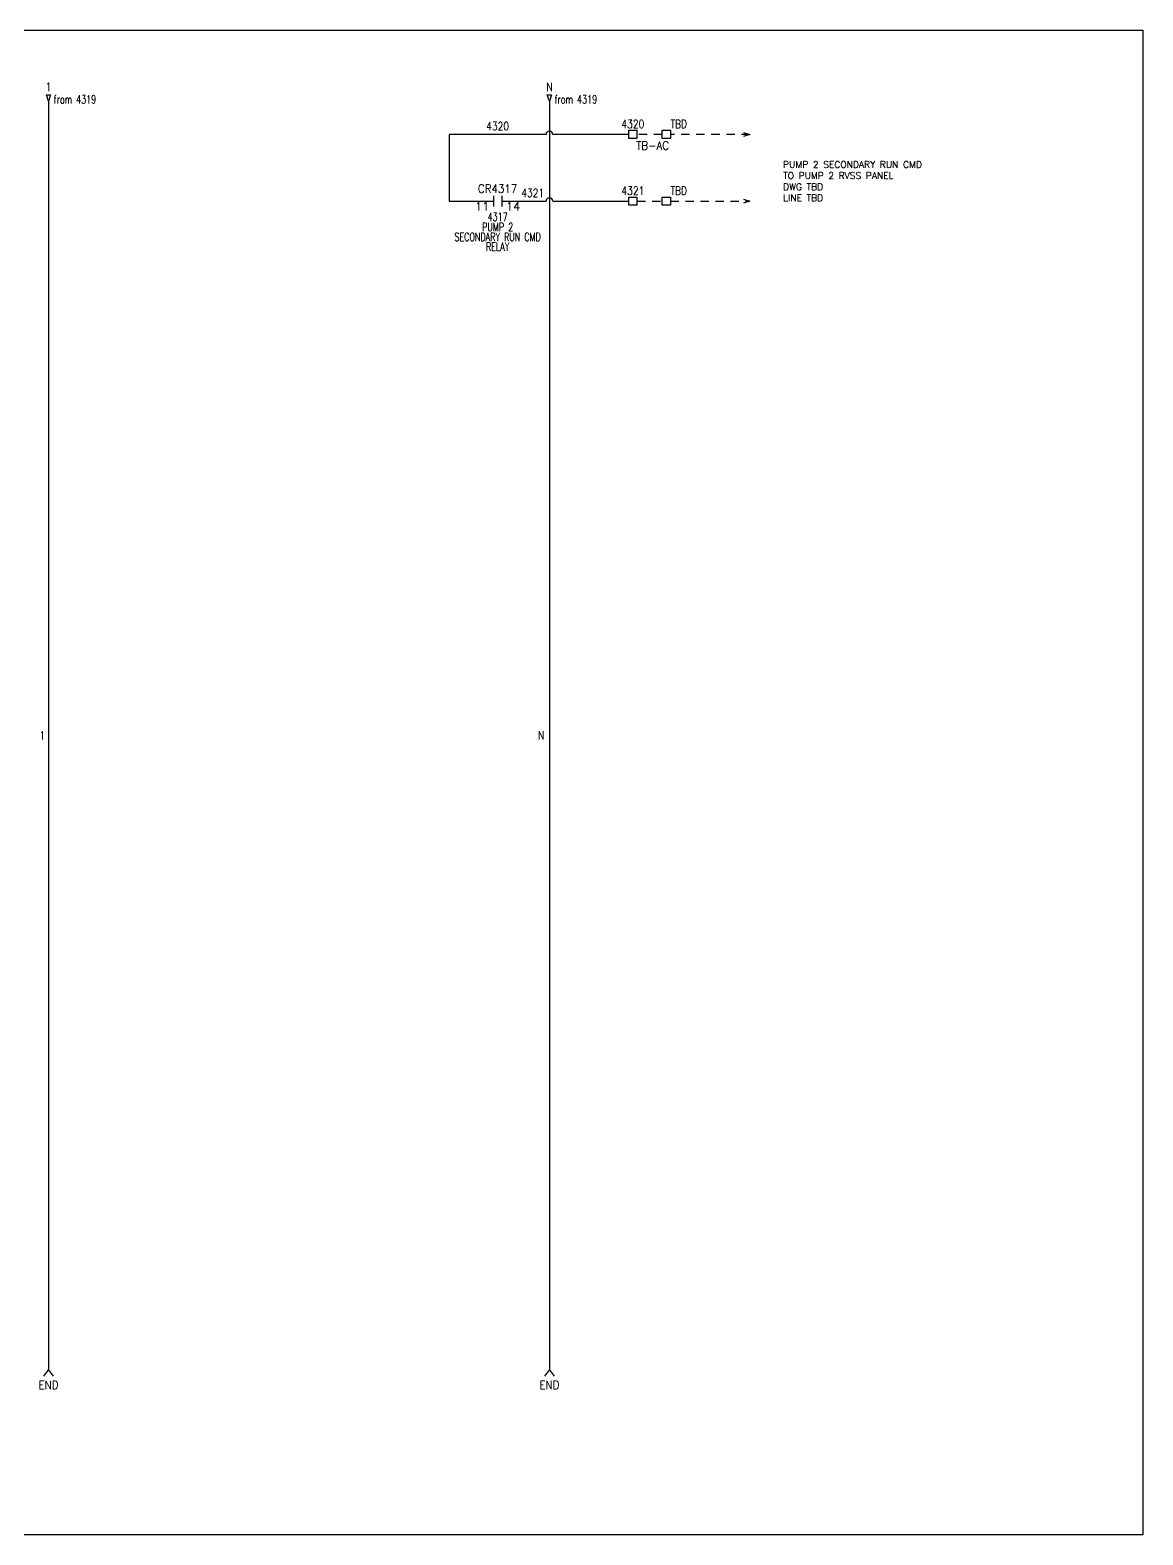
# Model space of a CAD drawing. Header units: inches. Extents: x 0 to 33.9, y 0 to 22.6.
# Drawn here: x 17.22 to 33.89, y 0.02 to 22.56 of the extents above; entities that cross this region are included whole.
import ezdxf
from ezdxf.enums import TextEntityAlignment as Align

# ---------------------------------------------------------------- set-up
doc = ezdxf.new("R2010")
doc.units = ezdxf.units.IN
doc.header["$MEASUREMENT"] = 0
doc.linetypes.add('HIDDEN2', pattern=[0.1875, 0.125, -0.0625])
for name, color, linetype in [('DESC', 150, 'Continuous'), ('DESCCHILD', 20, 'Continuous'), ('SYMS', 7, 'Continuous'), ('TAGS', 150, 'Continuous'), ('TERMS', 123, 'Continuous'), ('WIRENO', 72, 'Continuous'), ('WIREREF', 52, 'Continuous'), ('WIREREF_DEST', 52, 'Continuous'), ('WIRES', 7, 'Continuous'), ('XREF', 7, 'Continuous'), ('XREFCHILD', 134, 'Continuous')]:
    doc.layers.add(name, color=color, linetype=linetype)
doc.layers.add('VIEWPORTS', color=10, linetype='Continuous', plot=False)
doc.styles.get("Standard").update_dxf_attribs({"font": 'romans.shx'})
doc.styles.add('WD', font='romans.shx')

# ---------------------------------------------------------------- blocks, each defined once
blk = doc.blocks.new('HCR21')
at = {"linetype": 'Continuous'}
for p, q in [((-0.062, 0.08), (-0.062, -0.08)), ((0.062, 0.08), (0.062, -0.08))]:
    blk.add_line(p, q, dxfattribs=at)
at = {"style": 'WD'}
for tag, width, p in [('INST', 0.7, (0, 0.451)), ('TAG2', 0.9, (0, 0.125)), ('LOC', 0.7, (0, 0.281)), ('XREF', 0.7, (0, -0.297)), ('DESC1', 0.7, (0, -0.449)), ('DESC2', 0.7, (0, -0.597)), ('DESC3', 0.7, (0, -0.744))]:
    blk.add_attdef(tag, text='', height=0.125, dxfattribs=dict(at, width=width)).set_placement(p, align=Align.CENTER)
for tag, p, height, flags in [('X4TERM01', (-0.062, 0), 0.0125, 1), ('X1TERM02', (0.062, 0), 0.0125, 1), ('FAMILY', (0.097, 0.053), 0.01, 9), ('CONTACT', (0.097, 0.036), 0.01, 1)]:
    blk.add_attdef(tag, p, '', height=height, dxfattribs=dict(at, flags=flags))
for tag, p in [('X2LINK', (0, 0.125)), ('X8LINK', (0, -0.125))]:
    blk.add_attdef(tag, p, '', height=0.01, dxfattribs=at)
at = {"linetype": 'Continuous', "style": 'WD', "flags": 8}
blk.add_attdef('TERM01', text='', height=0.125, dxfattribs=at).set_placement((-0.125, -0.016), align=Align.TOP_RIGHT)
blk.add_attdef('TERM02', text='', height=0.125, dxfattribs=at).set_placement((0.125, -0.016), align=Align.TOP_LEFT)
blk = doc.blocks.new('HT0W01')
for p, q in [((-0.062, 0.062), (0.062, 0.062)), ((-0.062, -0.062), (-0.062, 0.062)), ((0.062, 0.062), (0.062, -0.062)), ((0.062, -0.062), (-0.062, -0.062))]:
    blk.add_line(p, q)
at = {"style": 'WD'}
for tag, p, width in [('INST', (0.062, 0.42), 0.7), ('LOC', (0.062, 0.25), 0.7), ('DESC1', (0.05, -0.385), 0.8)]:
    blk.add_attdef(tag, p, '', height=0.125, dxfattribs=dict(at, width=width))
at = {"linetype": 'Continuous', "style": 'WD', "width": 0.8, "flags": 8}
blk.add_attdef('WIRENO', text='', height=0.125, dxfattribs=at).set_placement((0, 0.094), align=Align.CENTER)
at = {"style": 'WD', "flags": 1}
for tag, p, height in [('X4TERM01', (-0.062, 0), 0.0125), ('X4TERMDESC01', (-0.055, -0.023), 0.025), ('X2TERMDESC01', (-0.006, 0.029), 0.025), ('STRIPSEQ', (0, 0), 0.00125), ('X2TERM01', (0, 0.062), 0.0125), ('X1TERMDESC01', (0.039, 0.007), 0.025), ('X1TERM01', (0.062, 0), 0.0125), ('LINKTERM', (0, -0.002), 0.00125), ('X8TERM01', (0, -0.062), 0.0125), ('X8TERMDESC01', (0, -0.054), 0.025)]:
    blk.add_attdef(tag, p, '', height=height, dxfattribs=at)
at = {"linetype": 'Continuous', "style": 'WD'}
for tag, p, height, width, flags in [('TAGSTRIP', (0.05, -0.229), 0.125, 0.9, 8), ('DESC2', (0.05, -0.541), 0.125, 0.8, 8), ('CAT', (0.213, -0.406), 0.109, 0.8, 1), ('DESC3', (0.05, -0.698), 0.125, 0.8, 8)]:
    blk.add_attdef(tag, p, '', height=height, dxfattribs=dict(at, width=width, flags=flags))
at = {"linetype": 'Continuous', "style": 'WD', "width": 0.8, "flags": 1}
blk.add_attdef('MFG', text='', height=0.109, dxfattribs=at).set_placement((0.088, -0.406), align=Align.RIGHT)
at = {"style": 'WD', "width": 0.7, "flags": 1}
blk.add_attdef('ASSYCODE', (0.062, -0.281), '', height=0.01, dxfattribs=at)
blk = doc.blocks.new('HT1001')
for p, q in [((-0.062, 0.062), (0.062, 0.062)), ((-0.062, -0.062), (-0.062, 0.062)), ((0.062, 0.062), (0.062, -0.062)), ((0.062, -0.062), (-0.062, -0.062))]:
    blk.add_line(p, q)
at = {"style": 'WD'}
for tag, p, width in [('INST', (0.062, 0.42), 0.7), ('LOC', (0.062, 0.25), 0.7), ('DESC1', (0.05, -0.385), 0.8)]:
    blk.add_attdef(tag, p, '', height=0.125, dxfattribs=dict(at, width=width))
at = {"style": 'WD', "flags": 1}
for tag, p, height in [('X4TERM01', (-0.062, 0), 0.0125), ('X4TERMDESC01', (-0.055, -0.023), 0.025), ('X2TERMDESC01', (-0.006, 0.029), 0.025), ('STRIPSEQ', (0, 0), 0.00125), ('X2TERM01', (0, 0.062), 0.0125), ('X2PIN01', (0.033, 0.084), 0.0125), ('X1TERMDESC01', (0.039, 0.007), 0.025), ('X1TERM01', (0.062, 0), 0.0125), ('X1PIN01', (0.087, 0.016), 0.0125), ('X4PIN01', (-0.114, -0.038), 0.0125), ('LINKTERM', (0, -0.002), 0.00125), ('X8TERM01', (0, -0.062), 0.0125), ('X8TERMDESC01', (0, -0.054), 0.025), ('X8PIN01', (0.026, -0.096), 0.0125)]:
    blk.add_attdef(tag, p, '', height=height, dxfattribs=at)
at = {"linetype": 'Continuous', "style": 'WD'}
for tag, p, height, width, flags in [('TERM01', (0.062, 0.094), 0.125, 0.8, 8), ('TAGSTRIP', (0.05, -0.229), 0.125, 0.9, 8), ('DESC2', (0.05, -0.541), 0.125, 0.8, 8), ('CAT', (0.213, -0.406), 0.109, 0.8, 1), ('DESC3', (0.05, -0.698), 0.125, 0.8, 8)]:
    blk.add_attdef(tag, p, '', height=height, dxfattribs=dict(at, width=width, flags=flags))
at = {"linetype": 'Continuous', "style": 'WD', "width": 0.8, "flags": 1}
blk.add_attdef('MFG', text='', height=0.109, dxfattribs=at).set_placement((0.088, -0.406), align=Align.RIGHT)
at = {"style": 'WD', "width": 0.7, "flags": 1}
blk.add_attdef('ASSYCODE', (0.062, -0.281), '', height=0.01, dxfattribs=at)
blk = doc.blocks.new('HA1D2')
blk.add_lwpolyline([(0, 0.094), (0.031, 0.094), (0, 0), (-0.031, 0.094), (0, 0.094)])
at = {"style": 'WD', "width": 0.8, "flags": 8}
blk.add_attdef('WIRENO', text='', height=0.125, dxfattribs=at).set_placement((0, 0.15), align=Align.CENTER)
at = {"style": 'WD', "flags": 1}
for tag, p in [('X8TERM01', (0, 0)), ('SIGCODE', (0.026, 0.066))]:
    blk.add_attdef(tag, p, '', height=0.01, dxfattribs=at)
at = {"style": 'WD', "width": 0.7}
for tag, p in [('XREF', (0.077, -0.037)), ('DESC1', (0.077, -0.206))]:
    blk.add_attdef(tag, p, '', height=0.125, dxfattribs=at)
blk = doc.blocks.new('WD_WNV')
at = {"linetype": 'Continuous', "style": 'WD', "width": 0.8}
blk.add_attdef('WIRENO', text='', height=0.125, dxfattribs=at).set_placement((-0.05, 0), align=Align.MIDDLE_RIGHT)
at = {"style": 'WD', "flags": 1}
for tag, p in [('W01USER', (-0.062, 0.094)), ('W02USER', (-0.062, 0.086)), ('W03USER', (-0.062, 0.078)), ('W04USER', (-0.062, 0.07)), ('W05USER', (-0.062, 0.062)), ('W06USER', (-0.062, 0.055)), ('W07USER', (-0.062, 0.047)), ('W08USER', (-0.062, 0.039)), ('W09USER', (-0.062, 0.031)), ('W10USER', (-0.062, 0.023))]:
    blk.add_attdef(tag, text='', height=0.005, dxfattribs=at).set_placement(p, align=Align.CENTER)
blk = doc.blocks.new('HA1X4Y')
for p, q in [((0, 0), (-0.075, -0.1)), ((0.075, -0.1), (0, 0))]:
    blk.add_line(p, q)
at = {"style": 'WD', "flags": 1}
blk.add_attdef('X2TERM01', (0, 0), '', height=0.01, dxfattribs=at)
at = {"style": 'WD', "width": 0.9}
blk.add_attdef('DESC1', text='', height=0.125, dxfattribs=at).set_placement((0, -0.2906), align=Align.CENTER)
blk.add_attdef('DESC2', text='', height=0.125, dxfattribs=at).set_placement((0, -0.3406), align=Align.TOP_CENTER)
blk = doc.blocks.new('HA1X1')
for p, q in [((-0.09375, 0.03125), (0, 0)), ((0, 0), (-0.09375, -0.03125))]:
    blk.add_line(p, q)
at = {"style": 'WD', "flags": 1}
blk.add_attdef('X4TERM01', (0, 0), '', height=0.01, dxfattribs=at)
at = {"style": 'WD', "width": 0.9}
blk.add_attdef('DESC1', (0.1, 0.0406), '', height=0.125, dxfattribs=at)
blk.add_attdef('DESC2', text='', height=0.125, dxfattribs=at).set_placement((0.1, -0.025), align=Align.TOP_LEFT)
blk = doc.blocks.new('WD_WNH')
at = {"linetype": 'Continuous', "style": 'WD', "width": 0.8}
blk.add_attdef('WIRENO', text='', height=0.125, dxfattribs=at).set_placement((0, 0.062), align=Align.CENTER)
at = {"style": 'WD', "flags": 1}
for tag, p in [('W01USER', (0, 0.078)), ('W02USER', (0, 0.07)), ('W03USER', (0, 0.062)), ('W04USER', (0, 0.055)), ('W05USER', (0, 0.047)), ('W06USER', (0, 0.039)), ('W07USER', (0, 0.031)), ('W08USER', (0, 0.023)), ('W09USER', (0, 0.016)), ('W10USER', (0, 0.008))]:
    blk.add_attdef(tag, text='', height=0.005, dxfattribs=at).set_placement(p, align=Align.CENTER)

msp = doc.modelspace()

# ---------------------------------------------------------------- linework, layer by layer
at = {"layer": 'VIEWPORTS'}
msp.add_lwpolyline([(0.025, 22.562), (33.888, 22.562), (33.888, 0.025), (0.025, 0.025)], close=True, dxfattribs=at)
at = {"layer": 'WIRES'}
for p, q in [((17.5, 21.5), (17.5, 2.5)), ((25, 21.5), (25, 2.5)), ((24.95, 21), (23.5, 21)), ((23.5, 21), (23.5, 20)), ((26.188, 21), (25.05, 21)), ((23.5, 20), (24.163, 20)), ((24.288, 20), (24.95, 20)), ((25.05, 20), (26.188, 20))]:
    msp.add_line(p, q, dxfattribs=at)
at = {"layer": 'WIRES', "linetype": 'HIDDEN2'}
for p, q in [((26.688, 21), (26.312, 21)), ((28, 21), (26.812, 21)), ((26.312, 20), (26.688, 20)), ((26.812, 20), (28, 20))]:
    msp.add_line(p, q, dxfattribs=at)
at = {"layer": 'WIRES'}
for centre in [(25, 21), (25, 20)]:
    msp.add_arc(centre, 0.05, 0, 180, dxfattribs=at)

# ---------------------------------------------------------------- block references
at = {"layer": 'SYMS'}
ref = msp.add_blockref('HA1D2', (17.5, 21.5), dxfattribs=at)
ref.add_attrib('WIRENO', '1', dxfattribs={"layer": 'WIREREF_DEST', "height": 0.125, "style": 'WD', "width": 0.8, "flags": 8}).set_placement((17.5, 21.65), align=Align.CENTER)
ref.add_attrib('XREF', 'from 4319', (17.577, 21.463), dxfattribs={"layer": 'XREF', "height": 0.125, "style": 'WD', "width": 0.7})
ref = msp.add_blockref('HA1D2', (25, 21.5), dxfattribs=at)
ref.add_attrib('WIRENO', 'N', dxfattribs={"layer": 'WIREREF_DEST', "height": 0.125, "style": 'WD', "width": 0.8, "flags": 8}).set_placement((25, 21.65), align=Align.CENTER)
ref.add_attrib('XREF', 'from 4319', (25.077, 21.463), dxfattribs={"layer": 'XREF', "height": 0.125, "style": 'WD', "width": 0.7})
ref = msp.add_blockref('HT0W01', (26.25, 21), dxfattribs=at)
ref.add_attrib('WIRENO', '4320', dxfattribs={"layer": 'WIREREF', "linetype": 'Continuous', "height": 0.125, "style": 'WD', "width": 0.8, "flags": 8}).set_placement((26.25, 21.094), align=Align.CENTER)
ref.add_attrib('TAGSTRIP', 'TB-AC', (26.3, 20.771), dxfattribs={"layer": 'TAGS', "linetype": 'Continuous', "height": 0.125, "style": 'WD', "width": 0.9, "flags": 8})
ref = msp.add_blockref('HT1001', (26.75, 21), dxfattribs=at)
ref.add_attrib('TERM01', 'TBD', (26.812, 21.094), dxfattribs={"layer": 'TERMS', "linetype": 'Continuous', "height": 0.125, "style": 'WD', "width": 0.8, "flags": 8})
for p in [(28, 21), (28, 20)]:
    msp.add_blockref('HA1X1', p, dxfattribs=at)
ref = msp.add_blockref('HCR21', (24.225, 20), dxfattribs=at)
ref.add_attrib('DESC3', 'RELAY', dxfattribs={"layer": 'DESCCHILD', "height": 0.125, "style": 'WD', "width": 0.7}).set_placement((24.225, 19.256), align=Align.CENTER)
ref.add_attrib('TERM02', '14', dxfattribs={"layer": 'TERMS', "linetype": 'Continuous', "height": 0.125, "style": 'WD', "flags": 8}).set_placement((24.35, 19.984), align=Align.TOP_LEFT)
ref.add_attrib('TERM01', '11', dxfattribs={"layer": 'TERMS', "linetype": 'Continuous', "height": 0.125, "style": 'WD', "flags": 8}).set_placement((24.1, 19.984), align=Align.TOP_RIGHT)
ref.add_attrib('XREF', '4317', dxfattribs={"layer": 'XREFCHILD', "height": 0.125, "style": 'WD', "width": 0.7}).set_placement((24.225, 19.703), align=Align.CENTER)
ref.add_attrib('DESC2', 'SECONDARY RUN CMD', dxfattribs={"layer": 'DESCCHILD', "height": 0.125, "style": 'WD', "width": 0.7}).set_placement((24.225, 19.403), align=Align.CENTER)
ref.add_attrib('DESC1', 'PUMP 2', dxfattribs={"layer": 'DESCCHILD', "height": 0.125, "style": 'WD', "width": 0.7}).set_placement((24.225, 19.551), align=Align.CENTER)
ref.add_attrib('TAG2', 'CR4317', dxfattribs={"layer": 'TAGS', "height": 0.125, "style": 'WD', "width": 0.9}).set_placement((24.225, 20.125), align=Align.CENTER)
ref = msp.add_blockref('HT0W01', (26.25, 20), dxfattribs=at)
ref.add_attrib('WIRENO', '4321', dxfattribs={"layer": 'WIREREF', "linetype": 'Continuous', "height": 0.125, "style": 'WD', "width": 0.8, "flags": 8}).set_placement((26.25, 20.094), align=Align.CENTER)
ref = msp.add_blockref('HT1001', (26.75, 20), dxfattribs=at)
ref.add_attrib('TERM01', 'TBD', (26.812, 20.094), dxfattribs={"layer": 'TERMS', "linetype": 'Continuous', "height": 0.125, "style": 'WD', "width": 0.8, "flags": 8})
ref = msp.add_blockref('HA1X4Y', (17.5, 2.5), dxfattribs=at)
ref.add_attrib('DESC1', 'END', dxfattribs={"layer": 'DESC', "height": 0.125, "style": 'WD', "width": 0.9}).set_placement((17.5, 2.209), align=Align.CENTER)
ref = msp.add_blockref('HA1X4Y', (25, 2.5), dxfattribs=at)
ref.add_attrib('DESC1', 'END', dxfattribs={"layer": 'DESC', "height": 0.125, "style": 'WD', "width": 0.9}).set_placement((25, 2.209), align=Align.CENTER)
at = {"layer": 'WIRENO'}
ref = msp.add_blockref('WD_WNH', (24.225, 21), dxfattribs=at)
ref.add_attrib('WIRENO', '4320', dxfattribs={"linetype": 'Continuous', "height": 0.125, "style": 'WD', "width": 0.8}).set_placement((24.225, 21.062), align=Align.CENTER)
ref = msp.add_blockref('WD_WNH', (24.751, 20), dxfattribs=at)
ref.add_attrib('WIRENO', '4321', dxfattribs={"linetype": 'Continuous', "height": 0.125, "style": 'WD', "width": 0.8}).set_placement((24.751, 20.062), align=Align.CENTER)
ref = msp.add_blockref('WD_WNV', (17.5, 12), dxfattribs=at)
ref.add_attrib('WIRENO', '1', dxfattribs={"linetype": 'Continuous', "height": 0.125, "style": 'WD', "width": 0.8}).set_placement((17.45, 12), align=Align.MIDDLE_RIGHT)
ref = msp.add_blockref('WD_WNV', (25, 12), dxfattribs=at)
ref.add_attrib('WIRENO', 'N', dxfattribs={"linetype": 'Continuous', "height": 0.125, "style": 'WD', "width": 0.8}).set_placement((24.925, 11.998), align=Align.MIDDLE_RIGHT)

# ---------------------------------------------------------------- texts
at = {"insert": (28.5, 20.6), "char_height": 0.1, "attachment_point": 1}
msp.add_mtext_dynamic_manual_height_columns('PUMP 2 SECONDARY RUN CMD\\PTO PUMP 2 RVSS PANEL\\PDWG TBD\\PLINE TBD', width=2.49858, gutter_width=0.5, heights=[0], dxfattribs=at)

doc.saveas('drawing.dxf')
